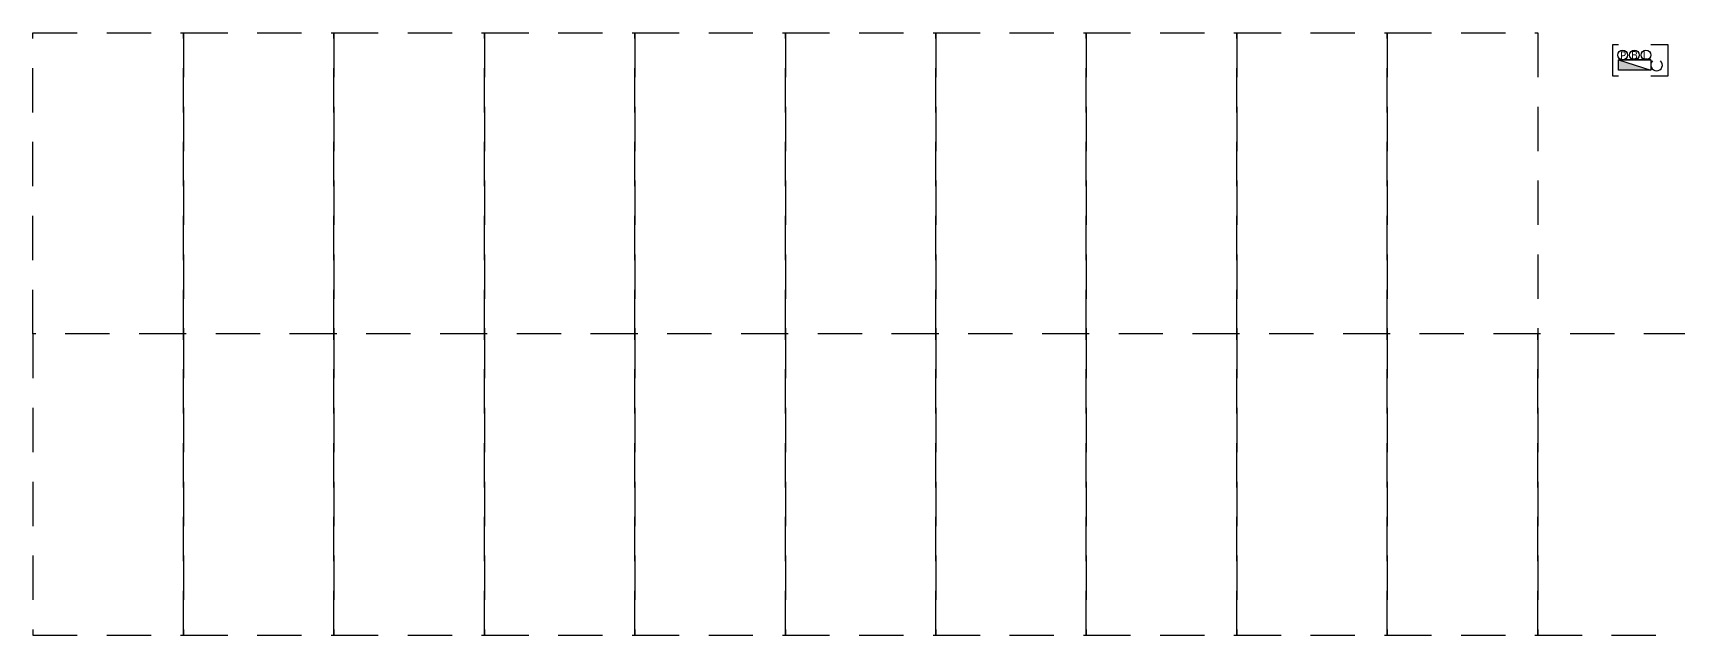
# Model space of a CAD drawing. Header units: millimetres. Extents: x 3775 to 244986, y 1861 to 55808.
# Drawn here: x 77922 to 78665, y 24489 to 24761 of the extents above; entities that cross this region are included whole.
import ezdxf
from ezdxf.enums import TextEntityAlignment as Align

# ---------------------------------------------------------------- set-up
doc = ezdxf.new("R2010")
doc.units = ezdxf.units.MM
doc.header["$LTSCALE"] = 100
doc.header["$MEASUREMENT"] = 0
doc.linetypes.add('-HID', pattern=[2.5, 1.5, -1])
doc.linetypes.add('HIDDEN', pattern=[2, 1, -1])
doc.layers.get('0').update_dxf_attribs({"linetype": 'CONTINUOUS'})
doc.layers.add('ELE9', color=9, linetype='CONTINUOUS')
doc.layers.add('IHC', color=3, linetype='CONTINUOUS')
doc.styles.add('MAP_맑은고딕', font='malgun_0.ttf')

# ---------------------------------------------------------------- blocks, each defined once
blk = doc.blocks.new('소화전(H)')
at = {"layer": 'IHC'}
h = blk.add_hatch(color=3, dxfattribs=at)
h.dxf.hatch_style = 1
h.paths.add_polyline_path([(-2.78, 0), (2.78, -1.8), (2.78, 0)])
at = {"linetype": 'HIDDEN', "ltscale": 0.2}
for points in [[(-2.78, -4.44), (-5.75, -4.44), (-5.75, 1), (-2.78, 1)], [(2.78, 1), (3.78, 1), (3.78, -4.44), (2.78, -4.44)]]:
    blk.add_lwpolyline(points, dxfattribs=at)
at = {"layer": 'IHC', "color": 3}
for p, q in [((2.78, -1.8), (-2.78, 0)), ((-2.78, -1.8), (2.78, -1.8))]:
    blk.add_line(p, q, dxfattribs=at)
blk.add_lwpolyline([(2.78, -1.8), (-2.78, -1.8), (-2.78, 0), (2.78, 0)], close=True, dxfattribs=at)
for centre in [(-1.95, -2.63), (0.05, -2.63), (2.08, -2.63)]:
    blk.add_circle(centre, 0.83, dxfattribs=at)
blk.add_arc((-3.78, -0.9), 1, 313.176, 226.824, dxfattribs=at)
at = {"layer": 'IHC', "color": 2, "style": 'MAP_맑은고딕'}
for s, p in [('L', (-1.84, -2.62)), ('B', (0.06, -2.62)), ('P', (2, -2.58))]:
    blk.add_text(s, height=1.38, rotation=180, dxfattribs=at).set_placement(p, align=Align.MIDDLE_CENTER)
blk = doc.blocks.new('A$C5041cb64')
at = {"xscale": 100, "yscale": 100, "zscale": 100, "rotation": 180}
blk.add_blockref('소화전(H)', (-353083, 138977), dxfattribs=at)
blk = doc.blocks.new('KEY PLAN_계단실G')
at = {"layer": 'ELE9', "color": 253, "linetype": '-HID', "ltscale": 0.1}
for points in [[(-1688.54, -732.06), (-1637.58, -732.06), (-1637.58, -833.98), (-1688.54, -833.98)], [(-1637.58, -732.06), (-1586.62, -732.06), (-1586.62, -833.98), (-1637.58, -833.98)], [(-1586.62, -732.06), (-1535.66, -732.06), (-1535.66, -833.98), (-1586.62, -833.98)], [(-1535.66, -732.06), (-1484.7, -732.06), (-1484.7, -833.98), (-1535.66, -833.98)], [(-1484.7, -732.06), (-1433.74, -732.06), (-1433.74, -833.98), (-1484.7, -833.98)], [(-1433.74, -732.06), (-1382.78, -732.06), (-1382.78, -833.98), (-1433.74, -833.98)], [(-1382.78, -732.06), (-1331.82, -732.06), (-1331.82, -833.98), (-1382.78, -833.98)], [(-1331.82, -732.06), (-1280.86, -732.06), (-1280.86, -833.98), (-1331.82, -833.98)], [(-1280.86, -732.06), (-1229.9, -732.06), (-1229.9, -833.98), (-1280.86, -833.98)], [(-1229.9, -732.06), (-1178.94, -732.06), (-1178.94, -833.98), (-1229.9, -833.98)], [(-1688.54, -935.9), (-1637.58, -935.9), (-1637.58, -833.98), (-1688.54, -833.98)], [(-1637.58, -935.9), (-1586.62, -935.9), (-1586.62, -833.98), (-1637.58, -833.98)], [(-1586.62, -935.9), (-1535.66, -935.9), (-1535.66, -833.98), (-1586.62, -833.98)], [(-1535.66, -935.9), (-1484.7, -935.9), (-1484.7, -833.98), (-1535.66, -833.98)], [(-1484.7, -935.9), (-1433.74, -935.9), (-1433.74, -833.98), (-1484.7, -833.98)], [(-1433.74, -935.9), (-1382.78, -935.9), (-1382.78, -833.98), (-1433.74, -833.98)], [(-1382.78, -935.9), (-1331.82, -935.9), (-1331.82, -833.98), (-1382.78, -833.98)], [(-1331.82, -935.9), (-1280.86, -935.9), (-1280.86, -833.98), (-1331.82, -833.98)], [(-1280.86, -935.9), (-1229.9, -935.9), (-1229.9, -833.98), (-1280.86, -833.98)], [(-1229.9, -935.9), (-1178.94, -935.9), (-1178.94, -833.98), (-1229.9, -833.98)], [(-1178.94, -935.9), (-1127.98, -935.9), (-1127.98, -833.98), (-1178.94, -833.98)]]:
    blk.add_lwpolyline(points, close=True, dxfattribs=at)
at = {"color": 253, "linetype": '-HID', "ltscale": 0.1, "xscale": 0.01959999999999999, "yscale": 0.01959999999999999, "zscale": 0.01959999999999999}
blk.add_blockref('A$C5041cb64', (5774.31, -3468.65), dxfattribs=at)

msp = doc.modelspace()

# ---------------------------------------------------------------- block references
at = {"xscale": 1.333333333333333, "yscale": 1.333333333333333, "zscale": 1.333333333333333}
msp.add_blockref('KEY PLAN_계단실G', (80173.84, 25736.86), dxfattribs=at)

doc.saveas('drawing.dxf')
